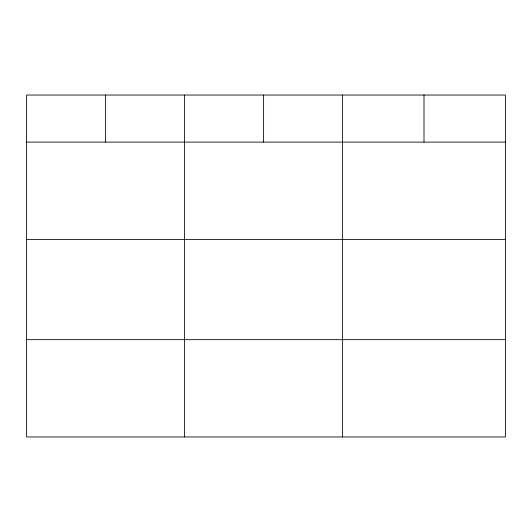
<?xml version="1.0" encoding="UTF-8"?>
<svg xmlns="http://www.w3.org/2000/svg" width="532" height="532" viewBox="0 0 532 532"><rect width="100%" height="100%" fill="white"/><g stroke="black" fill="none" stroke-linecap="round" stroke-linejoin="round"><path stroke-width="0.8" d="M505.4 239.407L505.4 95.042L26.6 95.042L26.6 436.958L505.4 436.958L505.4 239.407L26.6 239.407M26.6 142.104L505.4 142.104M26.6 339.655L505.4 339.655M424.004 95.042L424.004 142.104M342.608 95.042L342.608 436.958M263.606 95.042L263.606 142.104M184.604 95.042L184.604 436.958M105.602 95.042L105.602 142.104"/></g></svg>
